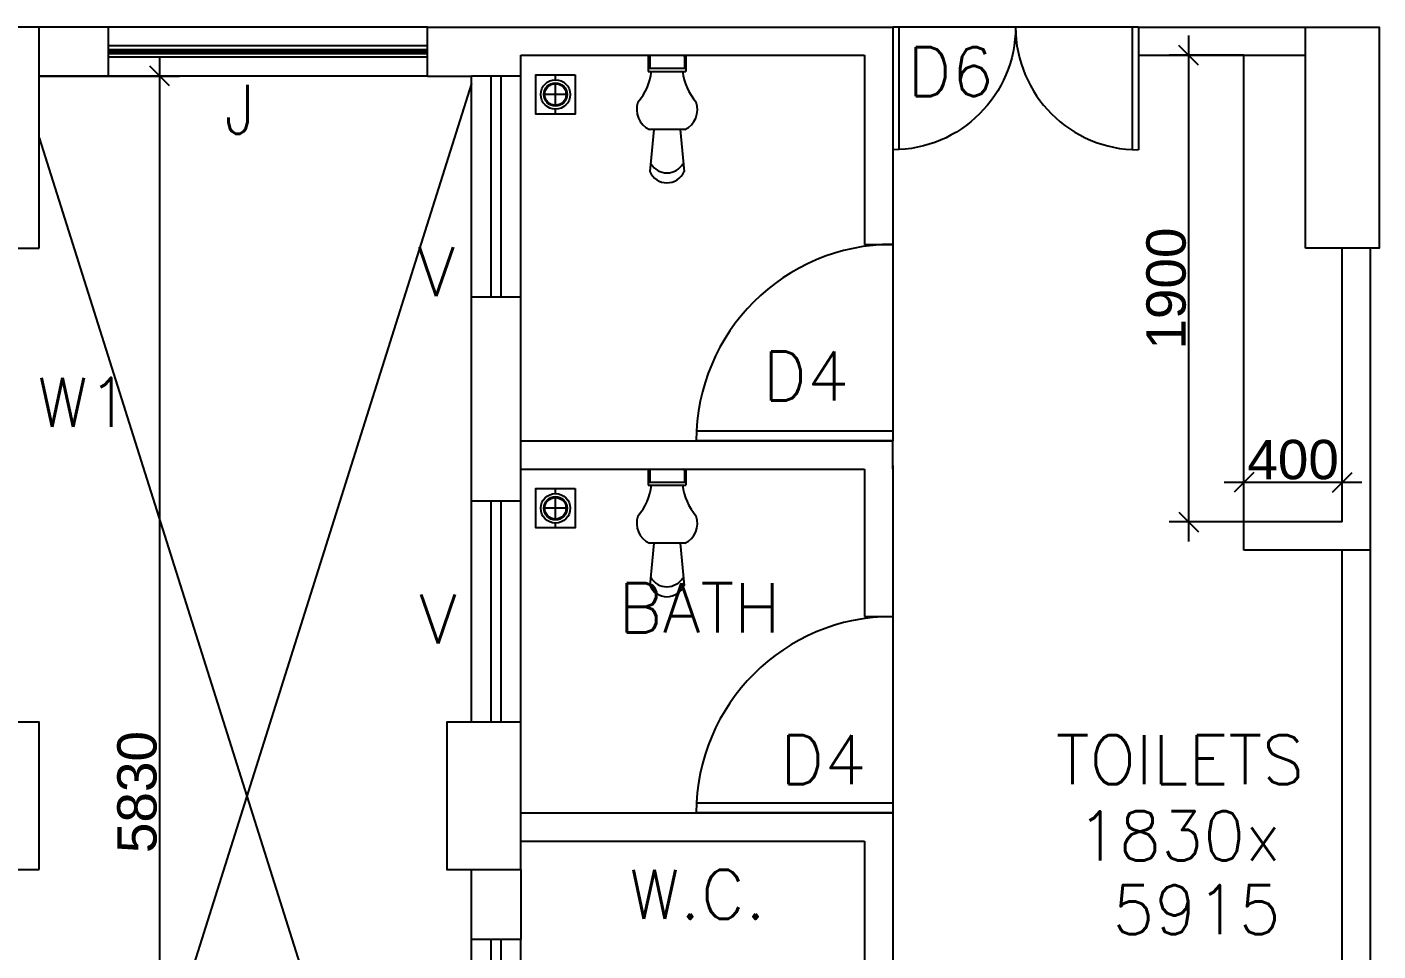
# Model space of a CAD drawing. Extents: x 10161149 to 10263331, y -3696053 to -3547728.
# Drawn here: x 10189001 to 10194502, y -3608705 to -3604943 of the extents above; entities that cross this region are included whole.
import ezdxf

# ---------------------------------------------------------------- set-up
doc = ezdxf.new("R2010")
doc.units = 0
doc.header["$MEASUREMENT"] = 0
doc.header["$PDMODE"] = 35
doc.linetypes.add('DASHED', pattern=[0.75, 0.5, -0.25])
doc.layers.get('0').update_dxf_attribs({"linetype": 'CONTINUOUS'})
doc.layers.get('Defpoints').update_dxf_attribs({"linetype": 'CONTINUOUS'})
for name, color, linetype in [('25', 6, 'CONTINUOUS'), ('5', 3, 'CONTINUOUS'), ('COL', 2, 'CONTINUOUS'), ('DAS', 1, 'DASHED'), ('dim1', 5, 'CONTINUOUS'), ('DOOR', 31, 'CONTINUOUS'), ('Exi. Walls', 170, 'CONTINUOUS'), ('floor trap', 9, 'CONTINUOUS'), ('soil pipe', 10, 'CONTINUOUS'), ('tap', 8, 'CONTINUOUS'), ('Toi-Euip', 8, 'CONTINUOUS'), ('TXW', 6, 'CONTINUOUS'), ('Venti', 161, 'CONTINUOUS')]:
    doc.layers.add(name, color=color, linetype=linetype)
doc.styles.add('ROMANS', font='arial.ttf')
doc.styles.get("Standard").update_dxf_attribs({"font": 'romans.shx'})
doc.dimstyles.new('int. dim', dxfattribs={"dimtxt": 160, "dimasz": 80, "dimexe": 80, "dimexo": 0, "dimgap": 10, "dimtad": 1, "dimdec": 0, "dimzin": 12, "dimdsep": 46, "dimtxsty": 'ROMANS', "dimblk": 'OBLIQUE', "dimcen": 1.5, "dimdle": 80, "dimclrd": 5, "dimclre": 5, "dimclrt": 4, "dimadec": 0, "dimazin": 0, "dimtfac": 1, "dimtdec": 0, "dimtix": 1, "dimtmove": 2, "dimatfit": 3, "dimfxl": 1, "dimtolj": 1, "dimtzin": 0, "dimlwd": -1, "dimlwe": -1, "dimarcsym": 0})

# ---------------------------------------------------------------- blocks, each defined once
blk = doc.blocks.new('_Oblique')
at = {"color": 0, "linetype": 'ByBlock', "lineweight": -2}
blk.add_line((-0.5, -0.5), (0.5, 0.5), dxfattribs=at)
blk = doc.blocks.new('*D102')
at = {"layer": 'Defpoints', "color": 0, "lineweight": -3, "transparency": 16777216}
for p in [(10189051.00000002, -3605142.963597255), (10189541.36055511, -3605142.963597255), (10189051.00000002, -3610972.963597255)]:
    blk.add_point(p, dxfattribs=at)
at = {"layer": 'dim1', "color": 5, "transparency": 16777216}
for p, q in [((10189541.36055511, -3611052.963597255), (10189541.36055511, -3605062.963597255)), ((10189051.00000002, -3605142.963597255), (10189621.36055511, -3605142.963597255)), ((10189051.00000002, -3610972.963597255), (10189621.36055511, -3610972.963597255))]:
    blk.add_line(p, q, dxfattribs=at)
at = {"layer": 'dim1', "color": 5, "transparency": 16777216, "xscale": 80, "yscale": 80, "zscale": 80}
for p, rotation in [((10189541.36055511, -3605142.963597255), 90), ((10189541.36055511, -3610972.963597255), 270)]:
    blk.add_blockref('_Oblique', p, dxfattribs=dict(at, rotation=rotation))
at = {"layer": 'dim1', "color": 4, "transparency": 16777216, "insert": (10189449.61430681, -3608057.963597253), "char_height": 160, "attachment_point": 5, "rotation": 90, "style": 'ROMANS'}
blk.add_mtext('\\A1;5830', dxfattribs=at)
blk = doc.blocks.new('VENTP')
at = {"layer": 'Venti'}
for p, q in [((0, 6.365134114227902e-16), (0, 1.000000000000001)), ((0, 1.000000000000001), (1, 1.000000000000001)), ((1, 3.916463507669389e-16), (1, 1.000000000000001)), ((0, 6.106226635438361e-16), (1, 6.106226635438361e-16))]:
    blk.add_line(p, q, dxfattribs=at)
at = {"layer": 'Venti', "ltscale": 2}
for p, q in [((0, 0.6000000000000001), (1, 0.6000000000000001)), ((-3.67327696038089e-17, 0.4), (1, 0.4))]:
    blk.add_line(p, q, dxfattribs=at)
blk = doc.blocks.new('*D114')
at = {"layer": 'Defpoints', "color": 0, "lineweight": -3, "transparency": 16777216}
for p in [(10194356.00000002, -3606796.847247955), (10193956.00000002, -3606957.963597255), (10194356.00000002, -3606957.963597255)]:
    blk.add_point(p, dxfattribs=at)
at = {"layer": 'dim1', "color": 5, "transparency": 16777216}
for p, q in [((10193956.00000002, -3606957.963597255), (10193956.00000002, -3606716.847247955)), ((10194356.00000002, -3606957.963597255), (10194356.00000002, -3606716.847247955)), ((10193876.00000002, -3606796.847247955), (10194436.00000002, -3606796.847247955))]:
    blk.add_line(p, q, dxfattribs=at)
at = {"layer": 'dim1', "color": 5, "transparency": 16777216, "xscale": 80, "yscale": 80, "zscale": 80, "rotation": 180}
blk.add_blockref('_Oblique', (10193956.00000002, -3606796.847247955), dxfattribs=at)
at = {"layer": 'dim1', "color": 5, "transparency": 16777216, "xscale": 80, "yscale": 80, "zscale": 80}
blk.add_blockref('_Oblique', (10194356.00000002, -3606796.847247955), dxfattribs=at)
at = {"layer": 'dim1', "color": 4, "transparency": 16777216, "insert": (10194156.00000002, -3606705.15556992), "char_height": 160, "attachment_point": 5, "style": 'ROMANS'}
blk.add_mtext('\\A1;400', dxfattribs=at)
blk = doc.blocks.new('*D115')
at = {"layer": 'Defpoints', "color": 0, "lineweight": -3, "transparency": 16777216}
for p in [(10193731.33852727, -3605057.963597255), (10193956.00000002, -3605057.963597255), (10193956.00000002, -3606957.963597255)]:
    blk.add_point(p, dxfattribs=at)
at = {"layer": 'dim1', "color": 5, "transparency": 16777216}
for p, q in [((10193731.33852727, -3607037.963597255), (10193731.33852727, -3604977.963597255)), ((10193956.00000002, -3605057.963597255), (10193651.33852727, -3605057.963597255)), ((10193956.00000002, -3606957.963597255), (10193651.33852727, -3606957.963597255))]:
    blk.add_line(p, q, dxfattribs=at)
at = {"layer": 'dim1', "color": 5, "transparency": 16777216, "xscale": 80, "yscale": 80, "zscale": 80}
for p, rotation in [((10193731.33852727, -3605057.963597255), 90), ((10193731.33852727, -3606957.963597255), 270)]:
    blk.add_blockref('_Oblique', p, dxfattribs=dict(at, rotation=rotation))
at = {"layer": 'dim1', "color": 4, "transparency": 16777216, "insert": (10193639.64684923, -3606007.963597253), "char_height": 160, "attachment_point": 5, "rotation": 90, "style": 'ROMANS'}
blk.add_mtext('\\A1;1900', dxfattribs=at)
blk = doc.blocks.new('DOORP')
at = {"layer": 'DOOR'}
for p, q in [((0, 0), (0, 1)), ((0.05, -1.224335303279256e-17), (0.05, 0.998749217771909))]:
    blk.add_line(p, q, dxfattribs=at)
at = {"layer": 'DOOR', "color": 145}
blk.add_arc((0, 0), 0.9999999999999999, 0, 90, dxfattribs=at)
blk = doc.blocks.new('*D116')
at = {"layer": 'Defpoints', "color": 0, "lineweight": -3, "transparency": 16777216}
for p in [(10193731.33852727, -3605057.963597255), (10193956.00000002, -3605057.963597255), (10193956.00000002, -3606957.963597255)]:
    blk.add_point(p, dxfattribs=at)
at = {"layer": 'dim1', "color": 5, "transparency": 16777216}
for p, q in [((10193731.33852727, -3607037.963597255), (10193731.33852727, -3604977.963597255)), ((10193956.00000002, -3605057.963597255), (10193651.33852727, -3605057.963597255)), ((10193956.00000002, -3606957.963597255), (10193651.33852727, -3606957.963597255))]:
    blk.add_line(p, q, dxfattribs=at)
at = {"layer": 'dim1', "color": 5, "transparency": 16777216, "xscale": 80, "yscale": 80, "zscale": 80}
for p, rotation in [((10193731.33852727, -3605057.963597255), 90), ((10193731.33852727, -3606957.963597255), 270)]:
    blk.add_blockref('_Oblique', p, dxfattribs=dict(at, rotation=rotation))
at = {"layer": 'dim1', "color": 4, "transparency": 16777216, "insert": (10193639.64684923, -3606007.963597253), "char_height": 160, "attachment_point": 5, "rotation": 90, "style": 'ROMANS'}
blk.add_mtext('\\A1;1900', dxfattribs=at)
blk = doc.blocks.new('A$C0B5D0E53')
at = {"layer": 'tap', "color": 7}
for p, q in [((4.445435479283333e-05, 10.573620531708), (4.445435479283333e-05, 46.57346889621112)), ((4.445435479283333e-05, 46.57346889621112), (15.33337778772693, 46.57346889621112)), ((1.313357532024384, 45.04013556288555), (12.26671112101758, 45.04013556282734)), ((12.26671112101758, 10.57362053173711), (12.26671112101758, 46.57346889621112)), ((15.33337778766872, 10.67449791912804), (15.33337778772693, 46.57346889621112)), ((70.46607059543021, 45.3894145906379), (70.46607059543021, 11.85855222473037)), ((70.46607059543021, 40.97643249385874), (110.4971573225339, 44.70813547211583)), ((70.46607059543021, 16.17337361033424), (110.4971573225339, 12.22622628035606)), ((4.445435479283333e-05, 10.573620531708), (12.26671112101758, 10.57362053173711)), ((1.313357532024384, 12.10695386503357), (12.26671112101758, 12.10695386506268)), ((12.26671112101758, 10.67449791912804), (15.33337778766872, 10.67449791912804))]:
    blk.add_line(p, q, dxfattribs=at)
for centre, radius, start, end in [((8.139797557203565, 99.01944512792397), 56.16958083069882, 277.3580195587247, 310.421448851638), ((51.58583425759571, 36.69512989392388), 20.78590653689016, 24.72590983288771, 109.7543864605254), ((2.52512851805659, 42.6731447855127), 2.659141640242157, 117.1099859102527, 161.7293408083483), ((93.94008850597311, 28.46718087626505), 17.70308896633964, 301.8025015126058, 58.51861328581403), ((103.4522476165439, 28.46718087626505), 17.70308896633964, 293.4499636006171, 66.55003639938285), ((2.52512851805659, 14.47394464240642), 2.659141640242157, 198.2706591916517, 242.8900140897473), ((8.139797557203565, -41.77147831249749), 56.16958083069882, 49.57855114836194, 82.64198044127528), ((51.58583425759571, 20.5528369214444), 20.78590653689016, 250.2456135394746, 335.2740901671123)]:
    blk.add_arc(centre, radius, start, end, dxfattribs=at)
blk = doc.blocks.new('FT')
at = {"layer": 'floor trap', "color": 7}
for p, q in [((40.00608740579337, 16.25001715589315), (40.00608740579337, 63.74998284415342)), ((0, 40), (10.02494297996163, 40)), ((16.27494043242186, 40), (63.77492107115686, 40)), ((70.02491852361709, 40), (80, 40))]:
    blk.add_line(p, q, dxfattribs=at)
at = {"layer": 'floor trap', "color": 7, "ltscale": 100}
blk.add_lwpolyline([(80, 0), (0, 0), (0, 80), (80, 80)], close=True, dxfattribs=at)
at = {"layer": 'floor trap', "color": 7}
for radius in [29.99998777179615, 23.74999031933862, 21.87499108360136]:
    blk.add_circle((40.02493075169623, 40), radius, dxfattribs=at)

msp = doc.modelspace()

# ---------------------------------------------------------------- linework, layer by layer
at = {"layer": '25'}
for p, q in [((10190631.00000002, -3604942.963597255), (10189331.00000002, -3604942.963597255)), ((10193526.00000002, -3604942.963597255), (10192526.00000002, -3604942.963597255)), ((10190631.00000002, -3605019.963597255), (10189331.00000002, -3605019.963597255)), ((10193956.00000002, -3606957.963597255), (10193956.00000002, -3605057.963597255)), ((10190631.00000002, -3605065.963597255), (10189331.00000002, -3605065.963597255)), ((10190631.00000002, -3605142.963597255), (10189331.00000002, -3605142.963597255)), ((10190811.00000002, -3605172.963597255), (10189051.00000002, -3610751.105673758)), ((10189051.00000002, -3605394.821520752), (10190811.00000002, -3610972.963597255)), ((10192526.00000002, -3605827.963597255), (10192526.00000002, -3606627.963597255)), ((10192526.00000002, -3607342.963597255), (10192526.00000002, -3608142.963597255))]:
    msp.add_line(p, q, dxfattribs=at)
at = {"layer": 'COL', "color": 2}
for points in [[(10189051.00000002, -3605842.963597255), (10189051.00000002, -3604942.963597255), (10188751.00000002, -3604942.963597255), (10188751.00000002, -3605842.963597255)], [(10194206.00000002, -3605842.96446682), (10194206.00000002, -3604942.963597255), (10194506.00000002, -3604942.963597255), (10194506.00000002, -3605842.96446682)], [(10189051.00000002, -3608372.963597255), (10189051.00000002, -3607772.963597255), (10188751.00000002, -3607772.963597255), (10188751.00000002, -3608372.963597255)], [(10191011.00000002, -3608372.963597255), (10191011.00000002, -3607772.963597255), (10190711.00000002, -3607772.963597255), (10190711.00000002, -3608372.963597255)]]:
    msp.add_lwpolyline(points, close=True, dxfattribs=at)
at = {"layer": 'DAS', "linetype": 'Continuous', "const_width": 25}
msp.add_lwpolyline([(10190631.00000002, -3605042.963597255), (10189331.00000002, -3605042.963597255)], dxfattribs=at)
at = {"layer": 'Exi. Walls'}
for p, q in [((10189331.00000002, -3604942.963597255), (10189051.00000002, -3604942.963597255)), ((10189331.00000002, -3604942.963597255), (10189331.00000002, -3605142.963597255)), ((10190631.00000002, -3604942.963597255), (10190811.00000002, -3604942.963597255)), ((10190631.00000002, -3605142.963597255), (10190631.00000002, -3604942.963597255)), ((10190811.00000002, -3604942.963597255), (10192526.00000002, -3604942.963597255)), ((10192526.00000002, -3604942.963597255), (10192526.00000002, -3605827.963597255)), ((10193526.00000002, -3604942.963597255), (10193526.00000002, -3605057.963597255)), ((10193526.00000002, -3604942.963597255), (10194206.00000002, -3604942.963597255)), ((10191011.00000002, -3605057.963597255), (10192411.00000002, -3605057.963597255)), ((10191011.00000002, -3605142.963597255), (10191011.00000002, -3605057.963597255)), ((10192131.00000002, -3605057.963597255), (10192411.00000002, -3605057.963597255)), ((10192411.00000002, -3605057.963597255), (10192411.00000002, -3605827.963597255)), ((10193526.00000002, -3605057.963597255), (10194206.00000002, -3605057.963597255)), ((10189331.00000002, -3605142.963597255), (10189051.00000002, -3605142.963597255)), ((10190631.00000002, -3605142.963597255), (10190811.00000002, -3605142.963597255)), ((10190811.00000002, -3605142.963597255), (10190811.00000002, -3605142.963597255)), ((10192411.00000002, -3605827.963597255), (10192526.00000002, -3605827.963597255)), ((10194356.00000002, -3606957.963597255), (10194356.00000002, -3605842.96446682)), ((10194471.00000002, -3607072.963597255), (10194471.00000002, -3605842.96446682)), ((10190811.00000002, -3606872.963597256), (10190811.00000002, -3606042.963597255)), ((10191011.00000002, -3607772.963597255), (10191011.00000002, -3606042.963597255)), ((10191011.00000002, -3606627.963597255), (10191011.00000002, -3606042.963597255)), ((10191011.00000002, -3606627.963597255), (10192526.00000002, -3606627.963597255)), ((10192526.00000002, -3606742.963597255), (10192526.00000002, -3606627.963597255)), ((10191011.00000002, -3606742.963597255), (10192411.00000002, -3606742.963597255)), ((10192411.00000002, -3606742.963597255), (10192411.00000002, -3607342.963597255)), ((10192526.00000002, -3606727.963597255), (10192526.00000002, -3607342.963597255)), ((10194356.00000002, -3606957.963597255), (10193956.00000002, -3606957.963597255)), ((10193956.00000002, -3607072.963597255), (10193956.00000002, -3606957.963597255)), ((10194471.00000002, -3607072.963597255), (10193956.00000002, -3607072.963597255)), ((10194356.00000002, -3610972.963597255), (10194356.00000002, -3607072.963597255)), ((10194471.00000002, -3610972.963597255), (10194471.00000002, -3607072.963597255)), ((10192411.00000002, -3607342.963597255), (10192526.00000002, -3607342.963597255)), ((10191011.00000002, -3608142.963597255), (10192526.00000002, -3608142.963597255)), ((10192526.00000002, -3608142.963597255), (10192526.00000002, -3608757.963597255)), ((10191011.00000002, -3608257.963597255), (10192411.00000002, -3608257.963597255)), ((10192411.00000002, -3608257.963597255), (10192411.00000002, -3608757.963597255)), ((10190811.00000002, -3608657.963597255), (10190811.00000002, -3608372.963597255)), ((10191011.00000002, -3608372.963597255), (10191011.00000002, -3608657.963597255))]:
    msp.add_line(p, q, dxfattribs=at)

# ---------------------------------------------------------------- block references
at = {"layer": '5'}
for p, xscale, yscale, zscale, rotation in [((10192526.00000002, -3604942.963597255), -500, 500, 500, 180), ((10193526.00000002, -3604942.963597255), 500, 500, 500, 180), ((10192526.00000002, -3606627.963597255), 800, 800, 800, 90), ((10192526.00000002, -3608142.963597255), 800, 800, 800, 90)]:
    msp.add_blockref('DOORP', p, dxfattribs=dict(at, xscale=xscale, yscale=yscale, zscale=zscale, rotation=rotation))
at = {"layer": '5', "linetype": 'Continuous', "xscale": 900, "yscale": 200, "zscale": 900, "rotation": 90}
for p in [(10191011.00000002, -3606042.963597255), (10191011.00000002, -3607772.963597255)]:
    msp.add_blockref('VENTP', p, dxfattribs=at)
at = {"layer": 'soil pipe', "linetype": 'Continuous', "xscale": 900, "yscale": 200, "zscale": 900, "rotation": 90}
msp.add_blockref('VENTP', (10191011.00000002, -3609557.963597255), dxfattribs=at)
at = {"layer": 'Toi-Euip', "ltscale": 100, "xscale": 4.288312984630466, "yscale": 4.288312984630466, "zscale": 4.288312984640394, "rotation": 270}
for p in [(10191484.31341065, -3605057.963406621), (10191484.31341065, -3606742.963406621)]:
    msp.add_blockref('A$C0B5D0E53', p, dxfattribs=at)
at = {"layer": 'Toi-Euip', "xscale": 2, "yscale": 2, "zscale": 2, "rotation": 90}
for p in [(10191232.57410323, -3605297.539792953), (10191232.57410323, -3606982.539792953)]:
    msp.add_blockref('FT', p, dxfattribs=at)

# ---------------------------------------------------------------- texts
at = {"layer": 'TXW'}
for s, p in [('D6', (10192585.63336129, -3605224.91351023)), ('V', (10190589.98893883, -3606038.753008334)), ('D4', (10191996.62172329, -3606464.264547287)), ('W1', (10189043.08415434, -3606570.896802859)), ('V', (10190597.69897103, -3607453.751258733)), ('BATH', (10191409.03735616, -3607407.989768793)), ('D4', (10192067.0696236, -3608026.327669101)), ('TOILETS', (10193189.85815981, -3608026.429658673)), ('1830x', (10193275.50973761, -3608336.107812032)), ('W.C.', (10191452.60988371, -3608574.523712145)), ('5915', (10193420.00212048, -3608636.873752001))]:
    msp.add_text(s, height=200, dxfattribs=at).set_placement(p)
at = {"layer": 'TXW', "width": 0.9}
msp.add_text('J', height=200, dxfattribs=at).set_placement((10189805.47774021, -3605378.446238549))

# ---------------------------------------------------------------- dimensions: what is measured, and where the dimension line sits
at = {"layer": 'dim1'}
for base, p1, p2, text, picture, middle in [((10193731.33852727, -3605057.963597255), (10193956.00000002, -3606957.963597255), (10193956.00000002, -3605057.963597255), '1900', '*D115', (10193639.64684923, -3606007.963597253)), ((10193731.33852727, -3605057.963597255), (10193956.00000002, -3606957.963597255), (10193956.00000002, -3605057.963597255), '1900', '*D116', (10193639.64684923, -3606007.963597253)), ((10189541.36055511, -3605142.963597255), (10189051.00000002, -3610972.963597255), (10189051.00000002, -3605142.963597255), '5830', '*D102', (10189449.61430681, -3608057.963597253))]:
    dim = msp.add_linear_dim(base=base, p1=p1, p2=p2, angle=90, text=text, dimstyle='int. dim', dxfattribs=at)
    dim.commit()
    dim.dimension.update_dxf_attribs({"geometry": picture, "text_midpoint": middle})
dim = msp.add_linear_dim(base=(10194356.00000002, -3606796.847247955), p1=(10193956.00000002, -3606957.963597255), p2=(10194356.00000002, -3606957.963597255), text='400', dimstyle='int. dim', dxfattribs=at)
dim.commit()
dim.dimension.update_dxf_attribs({"geometry": '*D114', "text_midpoint": (10194156.00000002, -3606705.15556992)})

doc.saveas('drawing.dxf')
